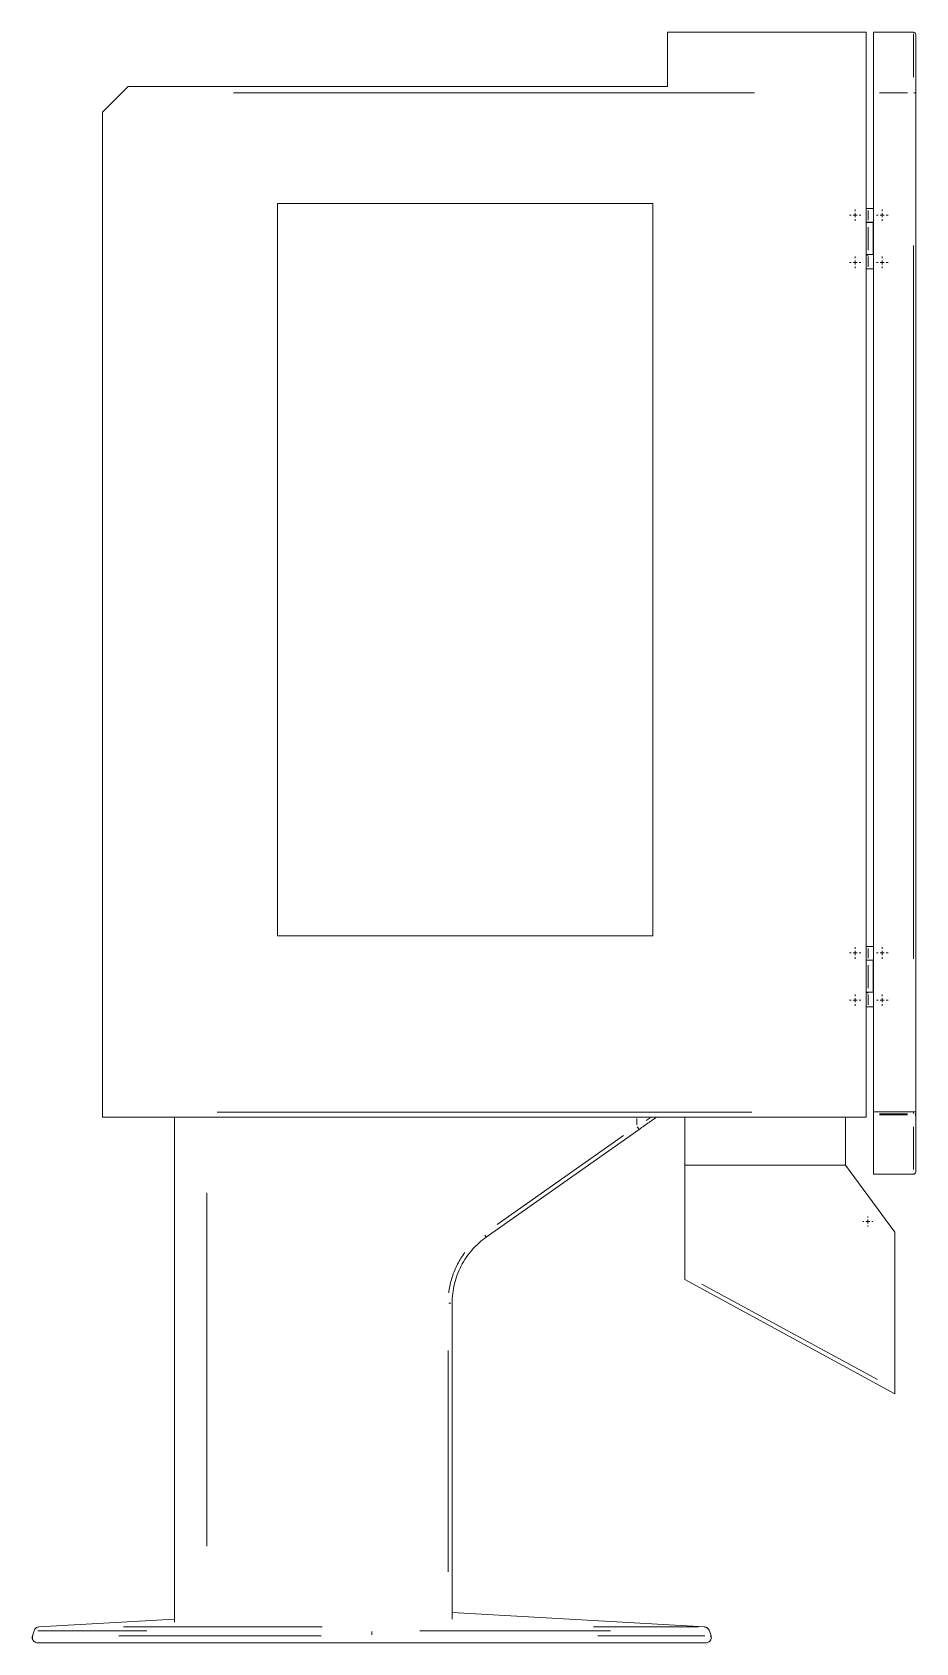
# Model space of a CAD drawing. Header units: millimetres. Extents: x 1896 to 8684, y 846 to 6829.
# Drawn here: x 1896 to 2992, y 2819 to 4816 of the extents above; entities that cross this region are included whole.
import ezdxf

# ---------------------------------------------------------------- set-up
doc = ezdxf.new("R2010")
doc.units = ezdxf.units.MM

# ---------------------------------------------------------------- blocks, each defined once
blk = doc.blocks.new('SW_CENTERMARKSYMBOL_34')
at = {"color": 0, "linetype": 'Continuous', "lineweight": 0}
for p, q in [((-5, 0), (-7.1, 0)), ((0, 0), (-2.5, 0)), ((0, 5), (0, 7.1)), ((0, 0), (0, 2.5)), ((0, 0), (0, -2.5)), ((0, 0), (2.5, 0)), ((5, 0), (7.1, 0)), ((0, -5), (0, -7.1))]:
    blk.add_line(p, q, dxfattribs=at)
blk = doc.blocks.new('SW_CENTERMARKSYMBOL_35')
at = {"color": 0, "linetype": 'Continuous', "lineweight": 0}
for p, q in [((-5, 0), (-7.1, 0)), ((0, 0), (-2.5, 0)), ((0, 5), (0, 7.1)), ((0, 0), (0, 2.5)), ((0, 0), (0, -2.5)), ((0, 0), (2.5, 0)), ((5, 0), (7.1, 0)), ((0, -5), (0, -7.1))]:
    blk.add_line(p, q, dxfattribs=at)
blk = doc.blocks.new('SW_CENTERMARKSYMBOL_36')
at = {"color": 0, "linetype": 'Continuous', "lineweight": 0}
for p, q in [((-5, 0), (-7.1, 0)), ((0, 0), (-2.5, 0)), ((0, 5), (0, 7.1)), ((0, 0), (0, 2.5)), ((0, 0), (0, -2.5)), ((0, 0), (2.5, 0)), ((5, 0), (7.1, 0)), ((0, -5), (0, -7.1))]:
    blk.add_line(p, q, dxfattribs=at)
blk = doc.blocks.new('SW_CENTERMARKSYMBOL_37')
at = {"color": 0, "linetype": 'Continuous', "lineweight": 0}
for p, q in [((-5, 0), (-7.1, 0)), ((0, 0), (-2.5, 0)), ((0, 5), (0, 7.1)), ((0, 0), (0, 2.5)), ((0, 0), (0, -2.5)), ((0, 0), (2.5, 0)), ((5, 0), (7.1, 0)), ((0, -5), (0, -7.1))]:
    blk.add_line(p, q, dxfattribs=at)
blk = doc.blocks.new('SW_CENTERMARKSYMBOL_38')
at = {"color": 0, "linetype": 'Continuous', "lineweight": 0}
for p, q in [((-5, 0), (-7.1, 0)), ((0, 0), (-2.5, 0)), ((0, 5), (0, 7.1)), ((0, 0), (0, 2.5)), ((0, 0), (0, -2.5)), ((0, 0), (2.5, 0)), ((5, 0), (7.1, 0)), ((0, -5), (0, -7.1))]:
    blk.add_line(p, q, dxfattribs=at)
blk = doc.blocks.new('SW_CENTERMARKSYMBOL_39')
at = {"color": 0, "linetype": 'Continuous', "lineweight": 0}
for p, q in [((-5, 0), (-6.1, 0)), ((0, 0), (-2.5, 0)), ((0, 5), (0, 6.1)), ((0, 0), (0, 2.5)), ((0, 0), (0, -2.5)), ((0, 0), (2.5, 0)), ((5, 0), (6.1, 0)), ((0, -5), (0, -6.1))]:
    blk.add_line(p, q, dxfattribs=at)
blk = doc.blocks.new('SW_CENTERMARKSYMBOL_40')
at = {"color": 0, "linetype": 'Continuous', "lineweight": 0}
for p, q in [((-5, 0), (-7.1, 0)), ((0, 0), (-2.5, 0)), ((0, 5), (0, 7.1)), ((0, 0), (0, 2.5)), ((0, 0), (0, -2.5)), ((0, 0), (2.5, 0)), ((5, 0), (7.1, 0)), ((0, -5), (0, -7.1))]:
    blk.add_line(p, q, dxfattribs=at)
blk = doc.blocks.new('SW_CENTERMARKSYMBOL_41')
at = {"color": 0, "linetype": 'Continuous', "lineweight": 0}
for p, q in [((-5, 0), (-7.1, 0)), ((0, 0), (-2.5, 0)), ((0, 5), (0, 7.1)), ((0, 0), (0, 2.5)), ((0, 0), (0, -2.5)), ((0, 0), (2.5, 0)), ((5, 0), (7.1, 0)), ((0, -5), (0, -7.1))]:
    blk.add_line(p, q, dxfattribs=at)
blk = doc.blocks.new('SW_CENTERMARKSYMBOL_42')
at = {"color": 0, "linetype": 'Continuous', "lineweight": 0}
for p, q in [((-5, 0), (-7.1, 0)), ((0, 0), (-2.5, 0)), ((0, 5), (0, 7.1)), ((0, 0), (0, 2.5)), ((0, 0), (0, -2.5)), ((0, 0), (2.5, 0)), ((5, 0), (7.1, 0)), ((0, -5), (0, -7.1))]:
    blk.add_line(p, q, dxfattribs=at)

msp = doc.modelspace()

# ---------------------------------------------------------------- linework, layer by layer
at = {"color": 7, "linetype": 'Continuous', "lineweight": 15}
for p, q in [((2683.44, 4816.136), (2930.1104, 4816.136)), ((2930.1104, 4816.136), (2930.1104, 4741.136)), ((2938.9109, 4816.136), (2938.9109, 4741.136)), ((2988.5867, 4816.136), (2938.9109, 4816.136)), ((1982.7457, 4717.0788), (2006.8028, 4741.136)), ((2006.8028, 4741.136), (2014.4205, 4748.7537)), ((2014.4205, 4748.7537), (2683.44, 4748.7537)), ((2930.1104, 4741.136), (2930.1104, 3477.136)), ((2938.9109, 4741.136), (2938.9109, 3477.8604)), ((2991.5867, 4741.136), (2991.5867, 3477.8604)), ((1982.7457, 3477.136), (1982.7457, 4717.0788)), ((2199.7982, 4603.6754), (2665.5786, 4603.6754)), ((2199.7982, 3695.9046), (2199.7982, 4603.6754)), ((2665.5786, 4603.6754), (2665.5786, 3695.9046)), ((2930.1104, 4597.6142), (2932.6053, 4597.6142)), ((2932.6053, 4597.6142), (2938.9109, 4597.6142)), ((2932.6053, 4580.3249), (2930.1104, 4580.3249)), ((2930.2167, 4580.5924), (2930.2167, 4580.3249)), ((2932.6053, 4580.5924), (2930.2167, 4580.5924)), ((2938.9109, 4580.5924), (2932.6053, 4580.5924)), ((2932.6053, 4580.3249), (2938.6053, 4580.3249)), ((2934.9938, 4580.3249), (2934.9938, 4580.5924)), ((2938.6053, 4540.6384), (2938.6053, 4580.3249)), ((2930.1104, 4539.9036), (2932.6053, 4539.9036)), ((2930.2167, 4540.6384), (2932.6053, 4540.6384)), ((2932.6053, 4540.6384), (2938.9109, 4540.6384)), ((2932.6053, 4522.6142), (2930.1104, 4522.6142)), ((2938.9109, 4522.6142), (2932.6053, 4522.6142)), ((2665.5786, 3695.9046), (2199.7982, 3695.9046)), ((2930.1104, 3682.8495), (2932.6053, 3682.8495)), ((2932.6053, 3682.8495), (2938.9109, 3682.8495)), ((2932.6053, 3665.5601), (2930.1104, 3665.5601)), ((2930.2167, 3665.8277), (2930.2167, 3665.5601)), ((2932.6053, 3665.8277), (2930.2167, 3665.8277)), ((2938.9109, 3665.8277), (2932.6053, 3665.8277)), ((2932.6053, 3665.5601), (2938.6053, 3665.5601)), ((2934.9938, 3665.5601), (2934.9938, 3665.8277)), ((2938.6053, 3625.8737), (2938.6053, 3665.5601)), ((2930.1104, 3625.1388), (2932.6053, 3625.1388)), ((2930.2167, 3625.8737), (2932.6053, 3625.8737)), ((2932.6053, 3625.8737), (2938.9109, 3625.8737)), ((2932.6053, 3607.8495), (2930.1104, 3607.8495)), ((2938.9109, 3607.8495), (2932.6053, 3607.8495)), ((1982.7457, 3471.136), (1982.7457, 3477.136)), ((2930.1104, 3477.136), (2930.1104, 3471.136)), ((2938.9109, 3477.8604), (2988.5867, 3477.8604)), ((2938.9109, 3475.352), (2938.9109, 3477.8604)), ((2938.9109, 3400.352), (2938.9109, 3475.352)), ((2938.9109, 3474.1658), (2938.9109, 3474.136)), ((2988.5867, 3477.8604), (2991.5867, 3477.8604)), ((2991.5867, 3477.8604), (2991.5867, 3475.352)), ((2991.5867, 3475.352), (2991.5867, 3474.136)), ((2930.1104, 3471.136), (1982.7457, 3471.136)), ((2072.1173, 2845.2132), (2072.1173, 3471.136)), ((2648.4125, 3455.9388), (2458.8585, 3322.4357)), ((2704.9005, 3411.6421), (2704.9005, 3471.136)), ((2904.1941, 3411.6421), (2904.1933, 3471.136)), ((2938.9109, 3474.0108), (2938.9109, 3474.136)), ((2704.9005, 3411.6421), (2704.9005, 3275.6529)), ((2904.1941, 3411.6421), (2704.9005, 3411.6421)), ((2904.1941, 3411.6421), (2904.1941, 3411.4057)), ((2965.6568, 3328.5224), (2904.1941, 3411.4057)), ((2988.5867, 3400.352), (2938.9109, 3400.352)), ((2988.5867, 3400.8294), (2988.5867, 3400.352)), ((2965.6568, 3328.5224), (2965.6568, 3134.0995)), ((2704.9005, 3269.8522), (2704.9005, 3275.6529)), ((2965.6568, 3128.2988), (2704.9005, 3269.8522)), ((2416.4405, 3240.6781), (2416.4405, 2848.9653)), ((2965.7658, 3139.4759), (2965.7658, 3189.4759)), ((2965.7658, 3139.4759), (2965.6568, 3139.4759)), ((2965.6568, 3134.0995), (2965.6568, 3128.2988)), ((2729.6655, 2839.0907), (2416.4405, 2856.8876)), ((2072.1173, 2848.6489), (1903.8925, 2839.0907)), ((2729.6628, 2839.0909), (2729.0907, 2839.0909)), ((1895.8918, 2828.2966), (1897.8621, 2834.4255)), ((2735.1153, 2834.4255), (2735.6957, 2834.4255)), ((2735.6957, 2834.4255), (2737.666, 2828.2966)), ((2737.666, 2828.2966), (2737.0897, 2828.2966))]:
    msp.add_line(p, q, dxfattribs=at)
at = {"color": 8, "linetype": 'Continuous', "lineweight": 15}
for p, q in [((2791.6143, 4741.136), (2145.2989, 4741.136)), ((2981.1353, 4741.136), (2946.3623, 4741.136)), ((2989.0345, 4741.136), (2990.708, 4741.136)), ((2932.6053, 4595.061), (2932.6053, 4583.1457)), ((2932.6053, 4545.9668), (2932.6053, 4574.2617)), ((2932.6053, 4537.9348), (2932.6053, 4525.3179)), ((2988.5867, 3667.3517), (2988.5867, 4551.6446)), ((2932.6053, 3680.2962), (2932.6053, 3668.3809)), ((2932.6053, 3631.202), (2932.6053, 3659.4969)), ((2932.6053, 3623.17), (2932.6053, 3610.5531)), ((2124.8504, 3477.136), (2788.0057, 3477.136)), ((2946.3623, 3475.352), (2981.1353, 3475.352)), ((2988.5867, 3475.7282), (2988.5867, 3477.4841)), ((2988.5867, 3474.1404), (2988.5867, 3474.1613)), ((2991.5425, 3475.352), (2990.708, 3475.352)), ((2645.5334, 3461.6931), (2645.5334, 3469.4696)), ((2946.3623, 3474.136), (2981.1353, 3474.136)), ((2988.5867, 3474.1172), (2988.5867, 3474.0296)), ((2472.3517, 3338.0547), (2629.1611, 3448.4957)), ((2112.1173, 3377.2726), (2112.1173, 2939.2437)), ((2458.7879, 3322.536), (2457.0812, 3324.9593)), ((2726.31, 3264.0306), (2944.2473, 3145.7218)), ((2412.1869, 3240.6781), (2414.976, 3240.6781)), ((2411.4405, 2907.5989), (2411.4405, 3181.8994)), ((1896.1487, 2823.558), (1896.7533, 2822.4603)), ((2316.7789, 2829.2159), (2316.7789, 2833.5061))]:
    msp.add_line(p, q, dxfattribs=at)
at = {"color": 7, "linetype": 'Continuous', "lineweight": 15, "flags": 128}
msp.add_lwpolyline([(2683.44, 4748.7537), (2683.44, 4753.9503), (2683.44, 4759.0842), (2683.44, 4764.1303), (2683.44, 4769.064), (2683.44, 4773.861), (2683.44, 4778.4979), (2683.44, 4782.9521), (2683.44, 4787.2017), (2683.44, 4791.226), (2683.44, 4795.0052), (2683.44, 4798.521), (2683.44, 4801.756), (2683.44, 4804.6945), (2683.44, 4807.3221), (2683.44, 4809.6259), (2683.44, 4811.5947), (2683.44, 4813.2189), (2683.44, 4814.4904), (2683.44, 4815.4031), (2683.44, 4815.9525), (2683.44, 4816.136)], dxfattribs=at)
at = {"color": 7, "linetype": 'Continuous', "lineweight": 15}
for centre, radius, start, end in [((2988.5867, 4813.136), 3, 0, 90), ((2988.5867, 3403.352), 3, 270, 0), ((2963.2658, 3189.4759), 2.5, 0, 16.9831783)]:
    msp.add_arc(centre, radius, start, end, dxfattribs=at)
for points, knots in [([(2991.3791, 4814.2323), (2991.0383, 4814.7652), (2990.357, 4815.8306), (2989.1766, 4815.7925), (2988.5867, 4815.7734)], [0, 0, 0, 0, 0.500150195, 1, 1, 1, 1]), ([(2991.5867, 4741.136), (2991.5867, 4750.5601), (2991.5867, 4759.984), (2991.5867, 4777.3954), (2991.5867, 4793.3782), (2991.5867, 4804.0486), (2991.5867, 4811.2664), (2991.5867, 4813.1394), (2991.5867, 4813.136)], [0, 0, 0, 0, 0.25, 0.25, 0.5, 0.75, 0.75, 1, 1, 1, 1]), ([(2991.5867, 3475.352), (2991.5867, 3475.0579), (2991.5867, 3474.4697), (2991.5867, 3473.5874), (2991.5867, 3472.7052), (2991.5867, 3471.823), (2991.5867, 3470.9409), (2991.5867, 3470.0587), (2991.5867, 3469.1766), (2991.5867, 3467.4164), (2991.5867, 3464.7839), (2991.5867, 3461.3001), (2991.5867, 3457.8498), (2991.5867, 3453.3073), (2991.5867, 3447.7531), (2991.5867, 3441.3579), (2991.5867, 3435.2884), (2991.5867, 3429.6018), (2991.5867, 3424.3548), (2991.5867, 3419.6059), (2991.5867, 3415.3932), (2991.5867, 3411.7532), (2991.5867, 3408.7224), (2991.5867, 3406.7373), (2991.5867, 3405.4821), (2991.5867, 3404.7083), (2991.5867, 3404.1036), (2991.5867, 3403.7568), (2991.5867, 3403.5691), (2991.5867, 3403.4716), (2991.5867, 3403.4026), (2991.5867, 3403.3595), (2991.5867, 3403.3545), (2991.5867, 3403.352)], [0, 0, 0, 0, 0.007802858, 0.015606586, 0.023412379, 0.03122143, 0.039034933, 0.046854078, 0.054680054, 0.062514045, 0.093756736, 0.125027683, 0.15629646, 0.187540759, 0.250028903, 0.31252022, 0.375018883, 0.437514791, 0.500000306, 0.562485821, 0.624981729, 0.687480392, 0.749971709, 0.812459853, 0.843699722, 0.874972929, 0.906239446, 0.937486568, 0.950015499, 0.962526434, 0.975024239, 0.987513797, 1, 1, 1, 1]), ([(2648.4125, 3455.9388), (2650.4991, 3457.4084), (2654.6719, 3460.3474), (2660.1299, 3464.1914), (2664.6958, 3467.4072), (2667.7958, 3469.5905), (2669.4692, 3470.7691), (2669.9901, 3471.136)], [0, 0, 0, 0, 0.275056359, 0.550066857, 0.734191411, 0.917256733, 1, 1, 1, 1]), ([(2991.3342, 3472.9532), (2991.3429, 3472.966), (2991.57, 3473.3011), (2991.5785, 3473.7266), (2991.5867, 3474.136)], [0, 0, 0, 0, 0.038048332, 1, 1, 1, 1]), ([(2988.5867, 3400.7145), (2989.1766, 3400.6954), (2990.357, 3400.6573), (2991.0383, 3401.7227), (2991.3791, 3402.2556)], [0, 0, 0, 0, 0.499849805, 1, 1, 1, 1]), ([(2458.8585, 3322.4357), (2452.337, 3317.8427), (2446.3681, 3312.4659), (2435.8741, 3300.45), (2431.3497, 3293.8117), (2424.0027, 3279.651), (2421.1806, 3272.1294), (2417.3994, 3256.6308), (2416.4405, 3248.6547), (2416.4405, 3240.6781)], [0, 0, 0, 0, 0.25, 0.25, 0.5, 0.5, 0.75, 0.75, 1, 1, 1, 1]), ([(1903.895, 2839.0909), (1903.2605, 2839.0549), (1902.602, 2838.9257), (1901.324, 2838.4585), (1900.7059, 2838.1202), (1899.6035, 2837.2679), (1899.1205, 2836.7548), (1898.3467, 2835.6355), (1898.0559, 2835.0307), (1897.8614, 2834.4257)], [0, 0, 0, 0, 0.25, 0.25, 0.5, 0.5, 0.75, 0.75, 1, 1, 1, 1]), ([(2735.1845, 2834.4255), (2734.9271, 2835.0407), (2734.4003, 2836.3), (2732.9328, 2837.7854), (2731.1209, 2838.8195), (2729.7712, 2839.0036), (2729.1122, 2839.0935)], [0, 0, 0, 0, 0.244393905, 0.500272706, 0.756003135, 1, 1, 1, 1]), ([(2735.1906, 2834.4255), (2734.9333, 2835.0407), (2734.4064, 2836.3), (2732.9389, 2837.7854), (2731.127, 2838.8196), (2729.7773, 2839.0036), (2729.1182, 2839.0935)], [0, 0, 0, 0, 0.244394009, 0.500272948, 0.756003383, 1, 1, 1, 1]), ([(2735.6957, 2834.4255), (2735.5012, 2835.0305), (2735.2105, 2835.6352), (2734.4368, 2836.7545), (2733.9539, 2837.2676), (2732.8517, 2838.1199), (2732.2336, 2838.4583), (2730.9557, 2838.9255), (2730.2973, 2839.0548), (2729.6628, 2839.0909)], [0, 0, 0, 0, 0.25, 0.25, 0.5, 0.5, 0.75, 0.75, 1, 1, 1, 1]), ([(1895.8912, 2828.2968), (1895.6828, 2827.6487), (1895.5573, 2826.9154), (1895.5797, 2825.3592), (1895.7306, 2824.5376), (1896.041, 2823.7537)], [0, 0, 0, 0, 0.5, 0.5, 1, 1, 1, 1]), ([(1896.419, 2828.359), (1896.1757, 2827.6566), (1895.6847, 2826.2389), (1895.9515, 2823.7305), (1896.9087, 2822.3788), (1897.3753, 2821.7197)], [0, 0, 0, 0, 0.334721912, 0.675620992, 1, 1, 1, 1]), ([(1896.8611, 2822.2647), (1897.1976, 2821.8031), (1897.5935, 2821.3853), (1898.462, 2820.6715), (1898.9341, 2820.3756), (1899.9035, 2819.9159), (1900.4005, 2819.7516), (1901.3754, 2819.5417), (1901.8532, 2819.4957), (1902.307, 2819.4957)], [0, 0, 0, 0, 0.25, 0.25, 0.5, 0.5, 0.75, 0.75, 1, 1, 1, 1]), ([(1902.307, 2819.4957), (1902.308, 2819.4957), (1902.3099, 2819.4957), (1902.3256, 2819.4957), (1902.3506, 2819.4957), (1902.3859, 2819.4957), (1902.4311, 2819.4957), (1902.4864, 2819.4957), (1902.5518, 2819.4957), (1902.6272, 2819.4957), (1902.7126, 2819.4957), (1902.808, 2819.4957), (1902.9135, 2819.4957), (1903.0289, 2819.4957), (1903.1544, 2819.4957), (1903.2899, 2819.4957), (1903.4354, 2819.4957), (1903.5909, 2819.4957), (1903.7564, 2819.4957), (1903.9319, 2819.4957), (1904.1173, 2819.4957), (1904.3128, 2819.4957), (1904.5182, 2819.4957), (1904.7336, 2819.4957), (1904.9589, 2819.4957), (1905.3588, 2819.4957), (1905.9722, 2819.4957), (1906.8603, 2819.4957), (1907.8439, 2819.4957), (1908.9889, 2819.4957), (1910.9892, 2819.4957), (1914.1917, 2819.4957), (1919.2106, 2819.4957), (1925.0418, 2819.4957), (1932.2215, 2819.4957), (1942.0014, 2819.4957), (1953.6896, 2819.4957), (1966.0502, 2819.4957), (1976.9034, 2819.4957), (1987.7543, 2819.4957), (1999.2687, 2819.4957), (2010.9029, 2819.4957), (2023.7661, 2819.4957), (2038.6249, 2819.4957), (2054.5333, 2819.4957), (2072.209, 2819.4957), (2090.0874, 2819.4957), (2109.2771, 2819.4957), (2127.6481, 2819.4957), (2146.0518, 2819.4957), (2165.1484, 2819.4957), (2184.807, 2819.4957), (2206.7088, 2819.4957), (2228.7147, 2819.4957), (2250.2981, 2819.4957), (2267.4129, 2819.4957), (2284.4165, 2819.4957), (2300.4856, 2819.4957), (2324.6918, 2819.4957), (2346.7297, 2819.4957), (2372.099, 2819.4957), (2391.3189, 2819.4957), (2412.0144, 2819.4957), (2431.2107, 2819.4957), (2450.4659, 2819.4957), (2469.7561, 2819.4957), (2488.1055, 2819.4957), (2506.1142, 2819.4957), (2523.7352, 2819.4957), (2542.1256, 2819.4957), (2560.4476, 2819.4957), (2578.0023, 2819.4957), (2594.4762, 2819.4957), (2615.1552, 2819.4957), (2631.3112, 2819.4957), (2644.2236, 2819.4957), (2652.8207, 2819.4957), (2666.8171, 2819.4957), (2680.6835, 2819.4957), (2692.7339, 2819.4957), (2701.3186, 2819.4957), (2708.9783, 2819.4957), (2715.3643, 2819.4957), (2719.8018, 2819.4957), (2722.7714, 2819.4957), (2724.4427, 2819.4957), (2725.9856, 2819.4957), (2727.3278, 2819.4957), (2728.6038, 2819.4957), (2729.3759, 2819.4957), (2729.8652, 2819.4957), (2730.1572, 2819.4957), (2730.4149, 2819.4957), (2730.6383, 2819.4957), (2730.8274, 2819.4957), (2730.982, 2819.4957), (2731.1024, 2819.4957), (2731.1878, 2819.4957), (2731.2411, 2819.4957), (2731.2475, 2819.4957), (2731.2508, 2819.4957)], [0, 0, 0, 0, 0.001567006, 0.003134013, 0.00470102, 0.006268028, 0.007835037, 0.009402048, 0.010969059, 0.012536072, 0.014103086, 0.015670102, 0.017237119, 0.018804137, 0.020371157, 0.021938178, 0.0235052, 0.025072224, 0.026639248, 0.028206273, 0.029773299, 0.031340325, 0.032907352, 0.034474378, 0.036041405, 0.037608432, 0.042462728, 0.047317016, 0.05217129, 0.05702555, 0.062764537, 0.07681913, 0.090940836, 0.107153488, 0.120688651, 0.138161543, 0.164109236, 0.179528794, 0.19356268, 0.209312702, 0.221786819, 0.235897569, 0.250008185, 0.264648008, 0.283227211, 0.298324362, 0.316080146, 0.333312021, 0.350189973, 0.364218928, 0.380361861, 0.397970035, 0.412382731, 0.433139059, 0.450167741, 0.462939996, 0.472935102, 0.489543229, 0.500011067, 0.528715397, 0.540288275, 0.558806443, 0.573515256, 0.589009044, 0.604502831, 0.619996484, 0.636354491, 0.650438853, 0.666076914, 0.682531393, 0.700048871, 0.717236903, 0.733530437, 0.749997159, 0.782919758, 0.78900598, 0.797759573, 0.815688721, 0.845502634, 0.86062095, 0.878020043, 0.895039271, 0.911179439, 0.92710014, 0.935713015, 0.943177433, 0.94746758, 0.956514048, 0.963761639, 0.971009238, 0.973908329, 0.976807417, 0.979706503, 0.982605584, 0.985504662, 0.988403735, 0.991302805, 0.994201871, 0.997100936, 1, 1, 1, 1]), ([(2731.2508, 2819.4957), (2731.7292, 2819.5211), (2732.7125, 2819.5733), (2733.626, 2819.9419), (2734.0949, 2820.1311)], [0, 0, 0, 0, 0.486662793, 1, 1, 1, 1]), ([(2734.0963, 2820.126), (2734.8137, 2820.5619), (2736.2544, 2821.437), (2737.5554, 2823.7248), (2737.8839, 2826.2259), (2737.3854, 2827.6523), (2737.1384, 2828.359)], [0, 0, 0, 0, 0.250541587, 0.503095742, 0.753821944, 1, 1, 1, 1]), ([(2736.1778, 2821.7156), (2736.3572, 2821.8933), (2736.9402, 2822.471), (2737.565, 2823.7224), (2737.9883, 2825.3042), (2738.029, 2826.8687), (2737.7836, 2827.8341), (2737.666, 2828.2966)], [0, 0, 0, 0, 0.106661614, 0.346707874, 0.579351301, 0.798470587, 1, 1, 1, 1])]:
    msp.add_open_spline(points, degree=3, knots=knots, dxfattribs=at)
at = {"color": 8, "linetype": 'Continuous', "lineweight": 15}
for points, knots in [([(2988.5867, 4813.9632), (2988.5867, 4813.8417), (2988.5867, 4813.1132), (2988.5867, 4810.5567), (2988.5867, 4806.2919), (2988.5867, 4800.8028), (2988.5867, 4794.3217), (2988.5867, 4786.9244), (2988.5867, 4778.7393), (2988.5867, 4769.9341), (2988.5867, 4763.6763), (2988.5867, 4760.5474)], [0, 0, 0, 0, 0.024390244, 0.146341463, 0.268292683, 0.390243902, 0.512195122, 0.634146341, 0.756097561, 0.87804878, 1, 1, 1, 1]), ([(2646.1382, 3459.168), (2646.2925, 3458.9489), (2646.6404, 3458.455), (2647.1222, 3457.7709), (2647.5828, 3457.1169), (2647.9627, 3456.5775), (2648.1284, 3456.3423), (2648.2104, 3456.2259)], [0, 0, 0, 0, 0.164777002, 0.371390435, 0.582388501, 0.793386567, 1, 1, 1, 1]), ([(2662.1098, 3470.2419), (2661.291, 3469.7375), (2659.6483, 3468.7255), (2657.9336, 3467.6685), (2657.0736, 3467.1383)], [0, 0, 0, 0, 0.498408773, 1, 1, 1, 1]), ([(2988.5867, 3458.9389), (2988.5867, 3457.9362), (2988.5867, 3453.7158), (2988.5867, 3446.5806), (2988.5867, 3437.7413), (2988.5867, 3429.5662), (2988.5867, 3422.1632), (2988.5867, 3415.6946), (2988.5867, 3410.1612), (2988.5867, 3407.4277), (2988.5867, 3406.061)], [0, 0, 0, 0, 0.042619714, 0.179388326, 0.316156939, 0.452925551, 0.589694163, 0.726462775, 0.863231388, 1, 1, 1, 1]), ([(2991.5497, 3474.1359), (2991.5468, 3474.1359), (2991.5136, 3474.136), (2991.305, 3474.1353), (2990.9032, 3474.1357), (2990.6729, 3474.1359)], [0, 0, 0, 0, 0.03942289, 0.449686525, 1, 1, 1, 1]), ([(2412.3095, 3253.516), (2412.4499, 3254.7977), (2412.8944, 3258.8557), (2414.3512, 3265.5875), (2416.6322, 3273.6497), (2419.578, 3281.4997), (2423.1399, 3289.0831), (2427.2673, 3296.3826), (2430.4917, 3300.9421), (2432.1042, 3303.2222)], [0, 0, 0, 0, 0.071471985, 0.226273779, 0.381053698, 0.535818752, 0.690531364, 0.845234947, 1, 1, 1, 1]), ([(2255.0907, 2839.0909), (2252.5975, 2839.0909), (2242.453, 2839.0909), (2224.8636, 2839.0909), (2202.4158, 2839.0909), (2180.341, 2839.0909), (2158.692, 2839.0909), (2137.5413, 2839.0909), (2116.9544, 2839.0909), (2096.996, 2839.0909), (2077.7303, 2839.0909), (2059.2118, 2839.0909), (2041.5224, 2839.0909), (2024.6294, 2839.0909), (2014.1533, 2839.0909), (2008.9153, 2839.0909)], [0, 0, 0, 0, 0.026436018, 0.10756635, 0.188696682, 0.269827014, 0.350957346, 0.432087677, 0.513218009, 0.594348341, 0.675478673, 0.756609005, 0.837739336, 0.918869668, 1, 1, 1, 1]), ([(2721.9185, 2839.0909), (2721.0878, 2839.0909), (2718.8179, 2839.0909), (2713.6979, 2839.0909), (2706.7073, 2839.0909), (2698.4314, 2839.0909), (2688.9703, 2839.0909), (2678.3339, 2839.0909), (2666.5613, 2839.0909), (2653.6867, 2839.0909), (2639.7567, 2839.0909), (2624.7937, 2839.0909), (2608.9237, 2839.0909), (2597.5763, 2839.0909), (2591.9027, 2839.0909)], [0, 0, 0, 0, 0.049850448, 0.13622768, 0.222604912, 0.308982144, 0.395359376, 0.481736608, 0.56811384, 0.654491072, 0.740868304, 0.827245536, 0.913622768, 1, 1, 1, 1]), ([(1902.7106, 2834.4255), (1903.0521, 2834.4255), (1904.4418, 2834.4255), (1908.2083, 2834.4255), (1914.0079, 2834.4255), (1921.167, 2834.4255), (1929.5461, 2834.4255), (1939.1501, 2834.4255), (1949.9407, 2834.4255), (1961.8856, 2834.4255), (1974.9482, 2834.4255), (1989.0819, 2834.4255), (2004.2635, 2834.4255), (2020.3653, 2834.4255), (2031.8785, 2834.4255), (2037.6351, 2834.4255)], [0, 0, 0, 0, 0.026436031, 0.107566362, 0.188696692, 0.269827023, 0.350957354, 0.432087685, 0.513218015, 0.594348346, 0.675478677, 0.756609008, 0.837739338, 0.918869669, 1, 1, 1, 1]), ([(2253.8949, 2828.2966), (2251.3534, 2828.2966), (2241.0123, 2828.2966), (2223.082, 2828.2966), (2200.199, 2828.2966), (2177.6964, 2828.2966), (2155.6277, 2828.2966), (2134.0671, 2828.2966), (2113.0811, 2828.2966), (2092.7358, 2828.2966), (2073.0967, 2828.2966), (2054.2192, 2828.2966), (2036.1869, 2828.2966), (2018.9665, 2828.2966), (2008.2873, 2828.2966), (2002.9478, 2828.2966)], [0, 0, 0, 0, 0.026436018, 0.10756635, 0.188696682, 0.269827014, 0.350957346, 0.432087677, 0.513218009, 0.594348341, 0.675478673, 0.756609005, 0.837739336, 0.918869668, 1, 1, 1, 1]), ([(2376.2961, 2834.4255), (2379.8517, 2834.4255), (2391.1724, 2834.4255), (2410.039, 2834.4255), (2432.8125, 2834.4255), (2455.2105, 2834.4255), (2477.1757, 2834.4255), (2498.6354, 2834.4255), (2519.5234, 2834.4255), (2539.7722, 2834.4255), (2559.3242, 2834.4255), (2578.0951, 2834.4255), (2596.1108, 2834.4255), (2607.3688, 2834.4255), (2612.9978, 2834.4255)], [0, 0, 0, 0, 0.039963257, 0.127239324, 0.214515392, 0.301791459, 0.389067527, 0.476343594, 0.563619662, 0.65089573, 0.738171797, 0.825447865, 0.912723932, 1, 1, 1, 1]), ([(2729.8125, 2828.2966), (2728.953, 2828.2966), (2726.627, 2828.2966), (2721.3922, 2828.2966), (2714.2654, 2828.2966), (2705.8292, 2828.2966), (2696.1847, 2828.2966), (2685.3421, 2828.2966), (2673.3414, 2828.2966), (2660.2172, 2828.2966), (2646.0171, 2828.2966), (2630.7641, 2828.2966), (2614.5866, 2828.2966), (2603.0192, 2828.2966), (2597.2356, 2828.2966)], [0, 0, 0, 0, 0.050578603, 0.136889639, 0.223200675, 0.309511711, 0.395822747, 0.482133783, 0.568444819, 0.654755856, 0.741066892, 0.827377928, 0.913688964, 1, 1, 1, 1])]:
    msp.add_open_spline(points, degree=3, knots=knots, dxfattribs=at)

# ---------------------------------------------------------------- block references
at = {"color": 7, "linetype": 'Continuous', "lineweight": 0}
for name, p in [('SW_CENTERMARKSYMBOL_41', (2916.4372, 4589.4076)), ('SW_CENTERMARKSYMBOL_35', (2950.0057, 4589.4076)), ('SW_CENTERMARKSYMBOL_42', (2916.4372, 4530.8209)), ('SW_CENTERMARKSYMBOL_40', (2950.0057, 4530.8209)), ('SW_CENTERMARKSYMBOL_36', (2916.4372, 3674.6428)), ('SW_CENTERMARKSYMBOL_34', (2950.0057, 3674.6428)), ('SW_CENTERMARKSYMBOL_37', (2916.4372, 3616.0561)), ('SW_CENTERMARKSYMBOL_38', (2950.0057, 3616.0561)), ('SW_CENTERMARKSYMBOL_39', (2932.0648, 3341.8166))]:
    msp.add_blockref(name, p, dxfattribs=at)

doc.saveas('drawing.dxf')
